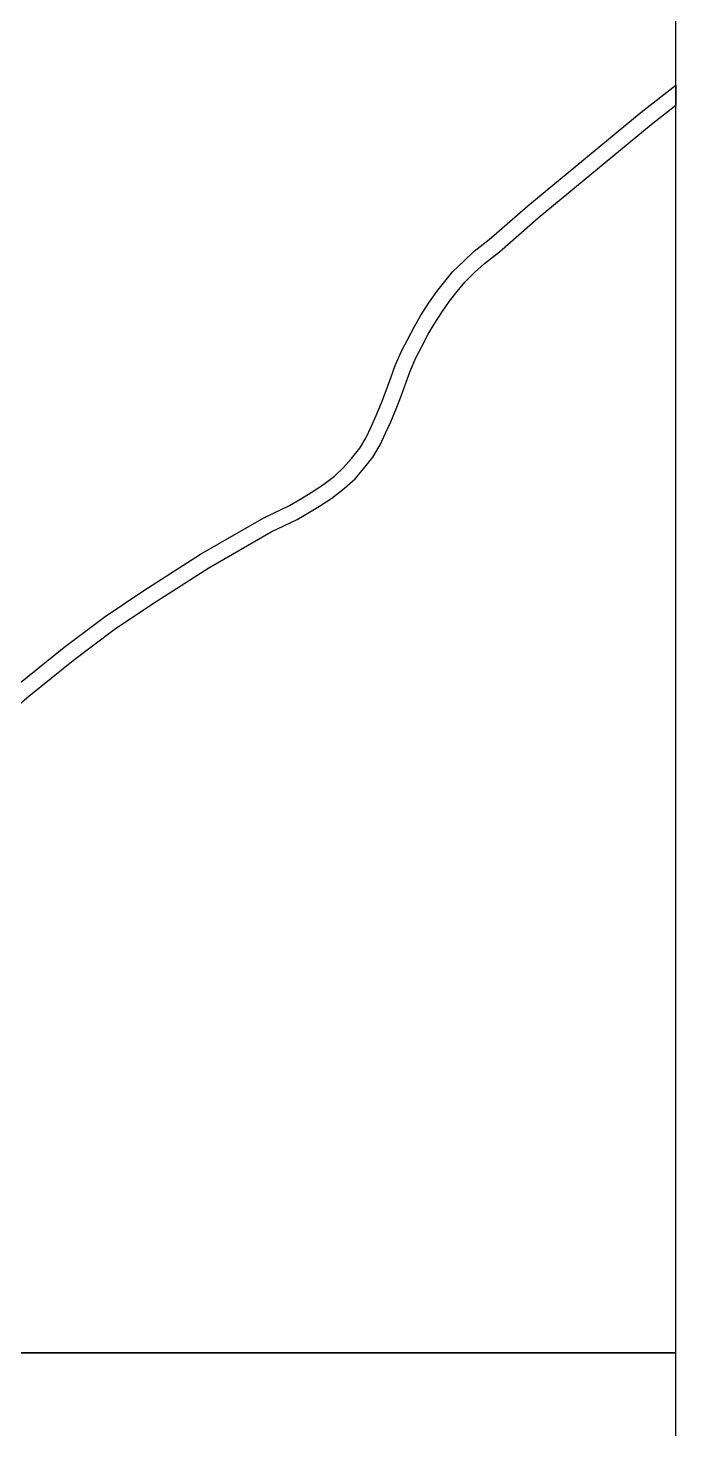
# Model space of a CAD drawing. Header units: metres. Extents: x 0 to 4000, y -96000 to -93000.
# Drawn here: x 2195.9 to 2400, y -94824 to -94382.9 of the extents above; entities that cross this region are included whole.
import ezdxf

# ---------------------------------------------------------------- set-up
doc = ezdxf.new("R2010")
doc.units = ezdxf.units.M
doc.header["$LTSCALE"] = 2.5
doc.layers.add('図郭', color=7, linetype='Continuous')
doc.layers.add('道路', color=7, linetype='Continuous')

msp = doc.modelspace()

# ---------------------------------------------------------------- linework, layer by layer
at = {"layer": '図郭'}
for points in [[(1600, -94800), (2400, -94800), (2400, -94200), (1600, -94200)], [(1600, -95400), (2400, -95400), (2400, -94800), (1600, -94800)]]:
    msp.add_lwpolyline(points, close=True, dxfattribs=at)
at = {"layer": '道路'}
for points in [[(2193, -94589.35), (2207.19, -94577.94), (2220.14, -94568.14), (2232.32, -94559.95), (2250.26, -94548.52), (2270.2, -94537.06), (2278.29, -94533.16), (2281.52, -94531.28), (2285.06, -94529.15), (2288.66, -94526.81), (2292.38, -94523.96), (2295.31, -94521.27), (2297.76, -94518.46), (2300.38, -94515.19), (2302.38, -94511.77), (2303.94, -94508.39), (2305.54, -94504.86), (2307.2, -94500.88), (2308.75, -94497.04), (2310.29, -94492.69), (2311.58, -94489.08), (2313.54, -94484.57), (2315.49, -94480.86), (2317.59, -94476.88), (2319.57, -94473.47), (2322.18, -94469.41), (2324.68, -94465.86), (2327.21, -94462.71), (2329.74, -94459.53), (2333.14, -94456.26), (2336.46, -94453.17), (2341.19, -94449.43), (2353.36, -94438.87), (2389.05, -94409.37), (2400, -94400.81)], [(2400, -94400.81), (2400, -94407.16)], [(2189.74, -94598.73), (2196.19, -94593.2), (2210.26, -94581.88), (2223.05, -94572.21), (2235.06, -94564.13), (2252.85, -94552.79), (2272.53, -94541.48), (2280.63, -94537.58), (2284.06, -94535.59), (2287.72, -94533.39), (2291.55, -94530.89), (2295.6, -94527.79), (2298.89, -94524.76), (2301.6, -94521.66), (2304.51, -94518.04), (2306.82, -94514.09), (2308.49, -94510.46), (2310.13, -94506.85), (2311.83, -94502.78), (2313.43, -94498.81), (2315, -94494.36), (2316.23, -94490.92), (2318.06, -94486.74), (2319.91, -94483.19), (2321.97, -94479.3), (2323.83, -94476.08), (2326.33, -94472.21), (2328.68, -94468.87), (2331.11, -94465.83), (2333.45, -94462.9), (2336.58, -94459.89), (2339.71, -94456.97), (2344.38, -94453.29), (2356.59, -94442.68), (2392.18, -94413.27), (2400, -94407.16)]]:
    msp.add_lwpolyline(points, dxfattribs=at)

doc.saveas('drawing.dxf')
